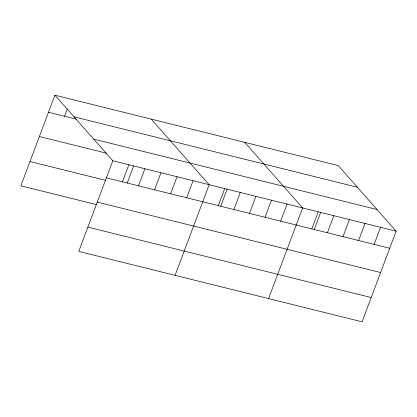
<?xml version="1.0" encoding="UTF-8"?>
<svg xmlns="http://www.w3.org/2000/svg" width="417" height="417" viewBox="0 0 417 417"><rect width="100%" height="100%" fill="white"/><g stroke="black" fill="none" stroke-linecap="round" stroke-linejoin="round"><path stroke-width="0.63" d="M54.919 95.185L112.809 160.769L78.74 251.404L362.081 321.815L396.15 231.18L338.26 165.596L54.919 95.185L20.85 185.82L96.807 204.695M64.557 116.249L67.309 108.931M122.447 181.828L128.863 164.757M127.206 183.105L133.695 165.836M138.507 185.82L144.923 168.749M154.561 189.808L160.978 172.737M170.616 193.801L177.032 176.73M186.67 197.788L193.087 180.717M175.077 275.34L209.146 184.705L151.251 119.126M218.31 205.654L224.727 188.578M220.708 206.337L227.202 189.068M233.895 209.522L240.312 192.451M249.481 213.395L255.897 196.324M265.061 217.267L271.477 200.196M280.646 221.14L287.063 204.069M268.579 298.577L302.648 207.942L244.758 142.364M311.817 228.886L318.234 211.815M314.209 229.574L320.704 212.305M327.397 232.759L333.814 215.688M342.983 236.632L349.399 219.561M358.568 240.505L364.984 223.434M374.148 244.378L380.565 227.307M74.023 116.828L357.364 187.238M48.502 112.256L76.29 119.163M93.705 139.127L377.046 209.537M39.375 136.536L106.689 153.263M112.809 160.769L396.15 231.18M106.392 177.84L389.733 248.251M29.977 161.546L105.934 180.42M97.265 202.115L380.606 272.525M87.867 227.129L371.208 297.535"/></g></svg>
